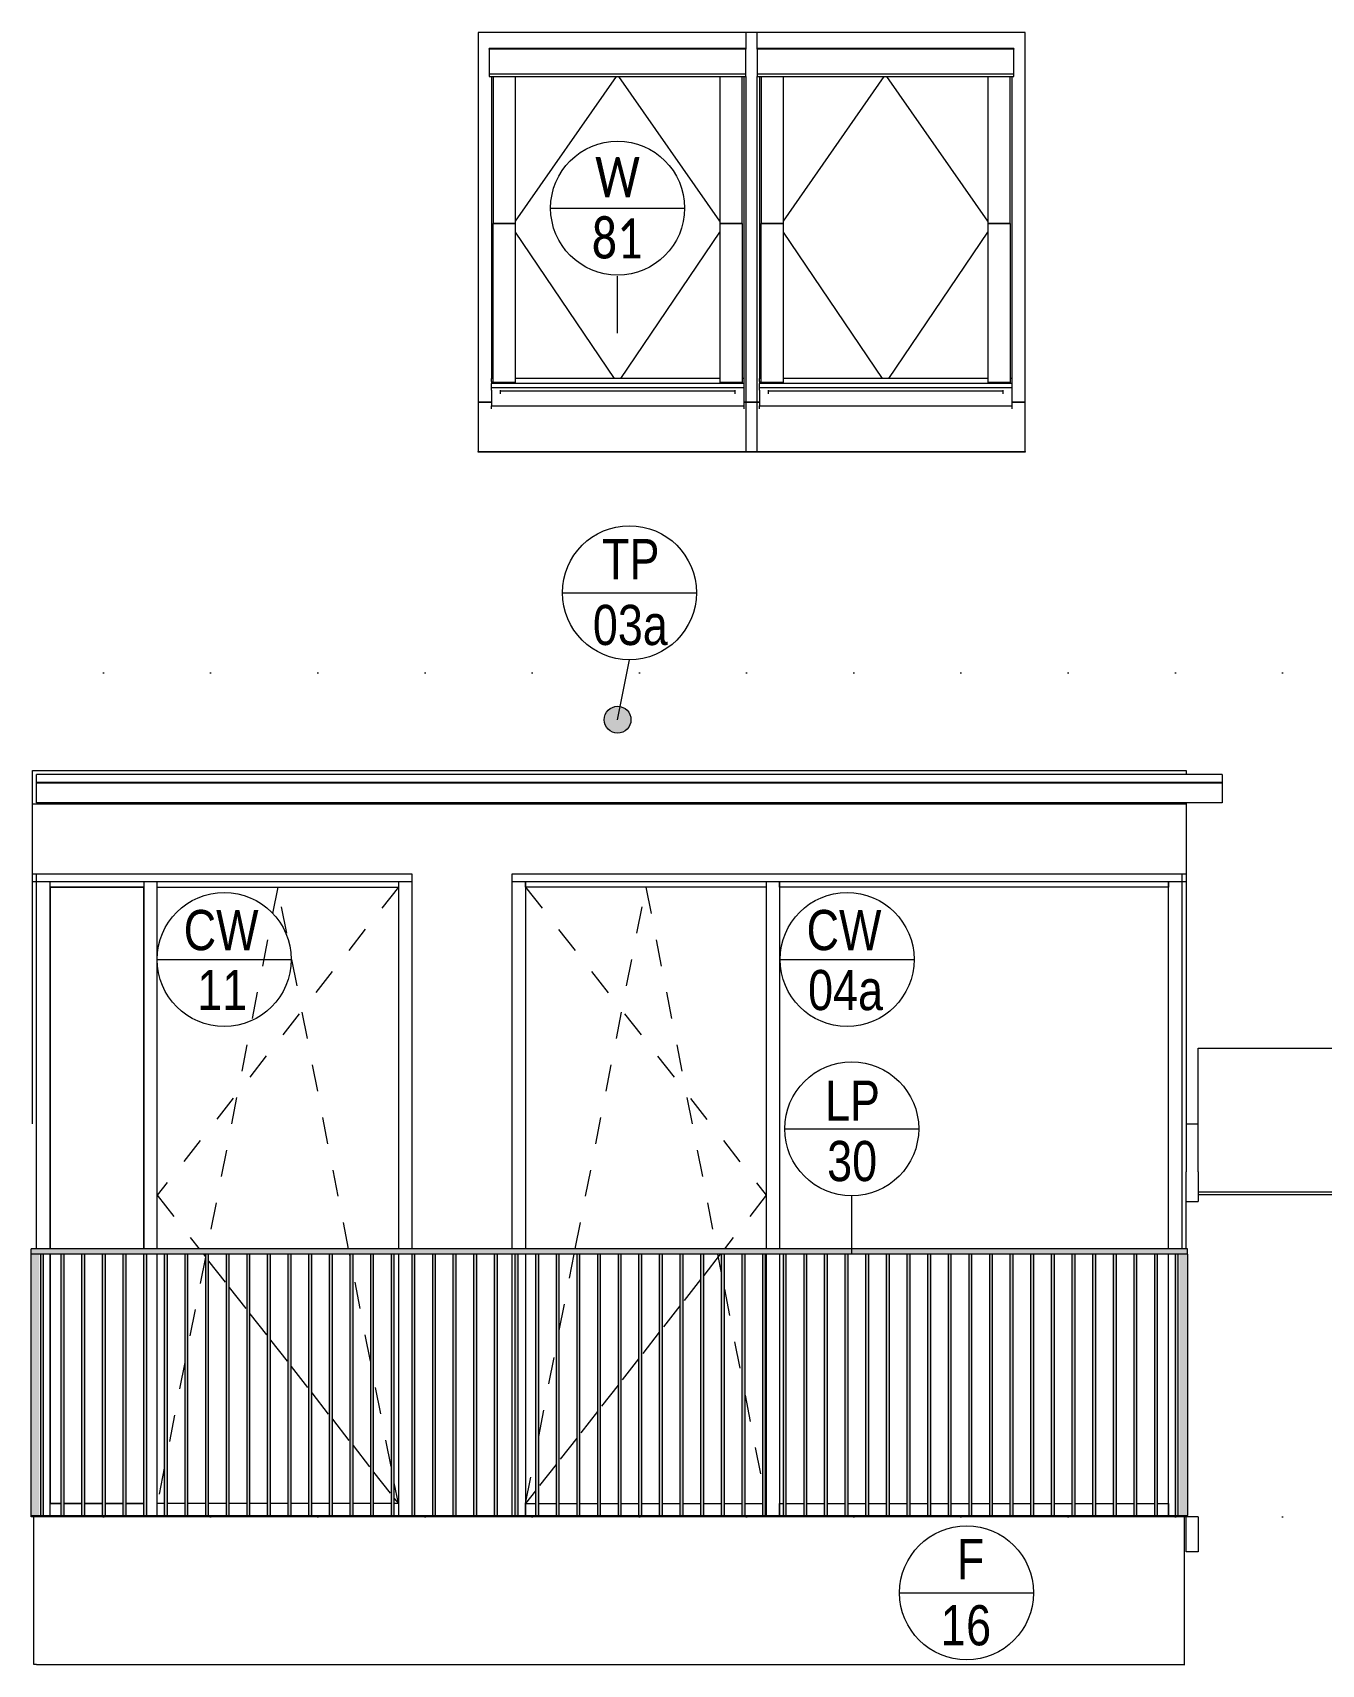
# Model space of a CAD drawing. Header units: millimetres. Extents: x -9129 to 220959, y -4760 to 72638.
# Drawn here: x 2209 to 7019, y 4100 to 10188 of the extents above; entities that cross this region are included whole.
import ezdxf

# ---------------------------------------------------------------- set-up
doc = ezdxf.new("R2010")
doc.units = ezdxf.units.MM
doc.linetypes.add('HA_Dash_2mm-S1mm', pattern=[200, 100, -100])
doc.linetypes.add('HA_Dot-S4mm', pattern=[400, 0, -400])
for name, color, linetype, lineweight in [('A-DETL-____-THIN', 9, 'Continuous', 9), ('A-DOOR-____-OTLN', 9, 'Continuous', 9), ('A-FLOR-HRAL-IDEN', 9, 'Continuous', 9), ('A-FLOR-HRAL-OTLN', 9, 'Continuous', 9), ('A-FLOR-LEVL-OTLN', 9, 'Continuous', 9), ('A-GENM-____-IDEN', 9, 'Continuous', 9), ('A-GENM-____-OTLN', 9, 'Continuous', 9), ('A-GLAZ-____-IDEN', 9, 'Continuous', 9), ('A-GLAZ-____-OTLN', 9, 'Continuous', 5), ('A-GLAZ-CURT-OTLN', 9, 'Continuous', 5), ('A-GLAZ-CWMG-OTLN', 9, 'Continuous', 5), ('A-ROOF-____-OTLN', 9, 'Continuous', 9), ('A-WALL-____-IDEN', 9, 'Continuous', 9), ('A-WALL-____-OTLN', 9, 'Continuous', 9), ('G-____-____-TEXT', 9, 'Continuous', 5), ('I-WALL-____-OTLN', 9, 'Continuous', 9)]:
    doc.layers.add(name, color=color, linetype=linetype, lineweight=lineweight)
doc.styles.add('Arial_2', font='arial.ttf', dxfattribs={"width": 0.8, "height": 150})
doc.styles.add('Calibri', font='calibri.ttf', dxfattribs={"width": 0.8, "height": 150})

# ---------------------------------------------------------------- blocks, each defined once
blk = doc.blocks.new('Railing - 40 x12 mm-1449025-D_pohled jižní_DPS pohled')
at = {"layer": 'A-FLOR-HRAL-OTLN'}
blk.add_hatch(color=256, dxfattribs=at).paths.add_polyline_path([(-1280.8, 4655), (-1280.8, 5630), (-1310.8, 5630), (-1310.8, 4655)])
at = {"layer": 'A-FLOR-HRAL-OTLN', "color": 7}
blk.add_line((-1280.8, 5630), (-1280.8, 4655), dxfattribs=at)
blk = doc.blocks.new('Railing - 40 x12 mm-V1-D_pohled jižní_DPS pohled')
at = {"layer": 'A-FLOR-HRAL-OTLN'}
blk.add_hatch(color=256, dxfattribs=at).paths.add_polyline_path([(-1310.8, 4655), (-1310.8, 5630), (-1322.8, 5630), (-1322.8, 4655)])
at = {"layer": 'A-FLOR-HRAL-OTLN', "color": 7}
for p, q in [((-1310.8, 5630), (-1322.8, 5630)), ((-1322.8, 5630), (-1322.8, 4655)), ((-1310.8, 4655), (-1310.8, 5630)), ((-1322.8, 4655), (-1310.8, 4655))]:
    blk.add_line(p, q, dxfattribs=at)
blk = doc.blocks.new('Railing - 40 x12 mm-V2-D_pohled jižní_DPS pohled')
at = {"layer": 'A-FLOR-HRAL-OTLN'}
blk.add_hatch(color=256, dxfattribs=at).paths.add_polyline_path([(-5480.8, 4655), (-5480.8, 5630), (-5510.8, 5630), (-5510.8, 4655)])
at = {"layer": 'A-FLOR-HRAL-OTLN', "color": 7}
blk.add_line((-5510.8, 4655), (-5510.8, 5630), dxfattribs=at)
blk = doc.blocks.new('Railing - Railing-1448703-D_pohled jižní_DPS pohled')
at = {"layer": 'A-FLOR-HRAL-OTLN'}
blk.add_hatch(color=256, dxfattribs=at).paths.add_polyline_path([(4081.6, 4650), (6519.2, 4650), (6519.2, 4655), (2204.2, 4655), (2204.2, 4650), (3948.8, 4650)])
at = {"layer": 'A-FLOR-HRAL-OTLN', "color": 7}
for p, q in [((2204.2, 4650), (2204.2, 4655)), ((2204.2, 4655), (6519.2, 4655)), ((6519.2, 4650), (2204.2, 4650)), ((6519.2, 4650), (6519.2, 4655))]:
    blk.add_line(p, q, dxfattribs=at)
for name, p in [('Railing - 40 x12 mm-V2-D_pohled jižní_DPS pohled', (7715, 0)), ('Railing - 40 x12 mm-V1-D_pohled jižní_DPS pohled', (3561, 0)), ('Railing - 40 x12 mm-V1-D_pohled jižní_DPS pohled', (3638, 0)), ('Railing - 40 x12 mm-V1-D_pohled jižní_DPS pohled', (3715, 0)), ('Railing - 40 x12 mm-V1-D_pohled jižní_DPS pohled', (3792, 0)), ('Railing - 40 x12 mm-V1-D_pohled jižní_DPS pohled', (3869, 0)), ('Railing - 40 x12 mm-V1-D_pohled jižní_DPS pohled', (3946, 0)), ('Railing - 40 x12 mm-V1-D_pohled jižní_DPS pohled', (4023, 0)), ('Railing - 40 x12 mm-V1-D_pohled jižní_DPS pohled', (4100, 0)), ('Railing - 40 x12 mm-V1-D_pohled jižní_DPS pohled', (4177, 0)), ('Railing - 40 x12 mm-V1-D_pohled jižní_DPS pohled', (4254, 0)), ('Railing - 40 x12 mm-V1-D_pohled jižní_DPS pohled', (4331, 0)), ('Railing - 40 x12 mm-V1-D_pohled jižní_DPS pohled', (4408, 0)), ('Railing - 40 x12 mm-V1-D_pohled jižní_DPS pohled', (4485, 0)), ('Railing - 40 x12 mm-V1-D_pohled jižní_DPS pohled', (4562, 0)), ('Railing - 40 x12 mm-V1-D_pohled jižní_DPS pohled', (4639, 0)), ('Railing - 40 x12 mm-V1-D_pohled jižní_DPS pohled', (4716, 0)), ('Railing - 40 x12 mm-V1-D_pohled jižní_DPS pohled', (4793, 0)), ('Railing - 40 x12 mm-V1-D_pohled jižní_DPS pohled', (4870, 0)), ('Railing - 40 x12 mm-V1-D_pohled jižní_DPS pohled', (4947, 0)), ('Railing - 40 x12 mm-V1-D_pohled jižní_DPS pohled', (5024, 0)), ('Railing - 40 x12 mm-V1-D_pohled jižní_DPS pohled', (5101, 0)), ('Railing - 40 x12 mm-V1-D_pohled jižní_DPS pohled', (5178, 0)), ('Railing - 40 x12 mm-V1-D_pohled jižní_DPS pohled', (5255, 0)), ('Railing - 40 x12 mm-V1-D_pohled jižní_DPS pohled', (5332, 0)), ('Railing - 40 x12 mm-V1-D_pohled jižní_DPS pohled', (5409, 0)), ('Railing - 40 x12 mm-V1-D_pohled jižní_DPS pohled', (5486, 0)), ('Railing - 40 x12 mm-V1-D_pohled jižní_DPS pohled', (5563, 0)), ('Railing - 40 x12 mm-V1-D_pohled jižní_DPS pohled', (5640, 0)), ('Railing - 40 x12 mm-V1-D_pohled jižní_DPS pohled', (5717, 0)), ('Railing - 40 x12 mm-V1-D_pohled jižní_DPS pohled', (5794, 0)), ('Railing - 40 x12 mm-V1-D_pohled jižní_DPS pohled', (5871, 0)), ('Railing - 40 x12 mm-V1-D_pohled jižní_DPS pohled', (5948, 0)), ('Railing - 40 x12 mm-V1-D_pohled jižní_DPS pohled', (6025, 0)), ('Railing - 40 x12 mm-V1-D_pohled jižní_DPS pohled', (6102, 0)), ('Railing - 40 x12 mm-V1-D_pohled jižní_DPS pohled', (6179, 0)), ('Railing - 40 x12 mm-V1-D_pohled jižní_DPS pohled', (6256, 0)), ('Railing - 40 x12 mm-V1-D_pohled jižní_DPS pohled', (6333, 0)), ('Railing - 40 x12 mm-V1-D_pohled jižní_DPS pohled', (6410, 0)), ('Railing - 40 x12 mm-V1-D_pohled jižní_DPS pohled', (6487, 0)), ('Railing - 40 x12 mm-V1-D_pohled jižní_DPS pohled', (6564, 0)), ('Railing - 40 x12 mm-V1-D_pohled jižní_DPS pohled', (6641, 0)), ('Railing - 40 x12 mm-V1-D_pohled jižní_DPS pohled', (6718, 0)), ('Railing - 40 x12 mm-V1-D_pohled jižní_DPS pohled', (6795, 0)), ('Railing - 40 x12 mm-V1-D_pohled jižní_DPS pohled', (6872, 0)), ('Railing - 40 x12 mm-V1-D_pohled jižní_DPS pohled', (6949, 0)), ('Railing - 40 x12 mm-V1-D_pohled jižní_DPS pohled', (7026, 0)), ('Railing - 40 x12 mm-V1-D_pohled jižní_DPS pohled', (7103, 0)), ('Railing - 40 x12 mm-V1-D_pohled jižní_DPS pohled', (7180, 0)), ('Railing - 40 x12 mm-V1-D_pohled jižní_DPS pohled', (7257, 0)), ('Railing - 40 x12 mm-V1-D_pohled jižní_DPS pohled', (7334, 0)), ('Railing - 40 x12 mm-V1-D_pohled jižní_DPS pohled', (7411, 0)), ('Railing - 40 x12 mm-V1-D_pohled jižní_DPS pohled', (7488, 0)), ('Railing - 40 x12 mm-V1-D_pohled jižní_DPS pohled', (7565, 0)), ('Railing - 40 x12 mm-V1-D_pohled jižní_DPS pohled', (7642, 0)), ('Railing - 40 x12 mm-V1-D_pohled jižní_DPS pohled', (7719, 0)), ('Railing - 40 x12 mm-V1-D_pohled jižní_DPS pohled', (7796, 0)), ('Railing - 40 x12 mm-1449025-D_pohled jižní_DPS pohled', (7800, 0))]:
    blk.add_blockref(name, p)
blk = doc.blocks.new('Top Rail Type - Top Rail_Internal_-1448727-D_pohled jižní_DPS pohled')
at = {"layer": 'A-FLOR-HRAL-OTLN'}
blk.add_hatch(color=256, dxfattribs=at).paths.add_polyline_path([(4214.4, 5630), (6519.2, 5630), (6519.2, 5650), (2204.2, 5650), (2204.2, 5630), (3948.8, 5630)])
at = {"layer": 'A-FLOR-HRAL-OTLN', "color": 7}
for p, q in [((2204.2, 5630), (2204.2, 5650)), ((6519.2, 5650), (2204.2, 5650)), ((6519.2, 5630), (2204.2, 5630)), ((6519.2, 5630), (6519.2, 5650))]:
    blk.add_line(p, q, dxfattribs=at)
blk = doc.blocks.new('Systémový panel - Sklo-1690390-D_pohled jižní_DPS pohled')
at = {"layer": 'A-GLAZ-CURT-OTLN', "color": 250}
for p, q in [((6449.2, 7000), (4997.3, 7000)), ((4997.3, 7000), (4997.3, 5650)), ((6449.2, 5650), (6449.2, 7000)), ((4997.3, 5630), (4997.3, 4700)), ((6449.2, 4700), (6449.2, 5630)), ((4997.3, 4700), (5010.2, 4700)), ((5022.2, 4700), (5087.2, 4700)), ((5099.2, 4700), (5164.2, 4700)), ((5176.2, 4700), (5241.2, 4700)), ((5253.2, 4700), (5318.2, 4700)), ((5330.2, 4700), (5395.2, 4700)), ((5407.2, 4700), (5472.2, 4700)), ((5484.2, 4700), (5549.2, 4700)), ((5561.2, 4700), (5626.2, 4700)), ((5638.2, 4700), (5703.2, 4700)), ((5715.2, 4700), (5780.2, 4700)), ((5792.2, 4700), (5857.2, 4700)), ((5869.2, 4700), (5934.2, 4700)), ((5946.2, 4700), (6011.2, 4700)), ((6023.2, 4700), (6088.2, 4700)), ((6100.2, 4700), (6165.2, 4700)), ((6177.2, 4700), (6242.2, 4700)), ((6254.2, 4700), (6319.2, 4700)), ((6331.2, 4700), (6396.2, 4700)), ((6408.2, 4700), (6449.2, 4700))]:
    blk.add_line(p, q, dxfattribs=at)
blk = doc.blocks.new('Obdélníková příčel - 50x70mm EXT-1690386-D_pohled jižní_DPS pohled')
at = {"layer": 'A-GLAZ-CWMG-OTLN', "color": 250}
for p, q in [((4049.3, 7000), (4049.3, 7020)), ((4947.4, 7020), (4947.4, 7000)), ((4947.4, 7000), (4049.3, 7000))]:
    blk.add_line(p, q, dxfattribs=at)
blk = doc.blocks.new('Obdélníková příčel - 50x70mm EXT-1690387-D_pohled jižní_DPS pohled')
at = {"layer": 'A-GLAZ-CWMG-OTLN', "color": 250}
for p, q in [((4997.3, 4655), (4997.3, 4700)), ((4997.3, 4700), (5010.2, 4700)), ((5022.2, 4700), (5087.2, 4700)), ((5099.2, 4700), (5164.2, 4700)), ((5176.2, 4700), (5241.2, 4700)), ((5253.2, 4700), (5318.2, 4700)), ((5330.2, 4700), (5395.2, 4700)), ((5407.2, 4700), (5472.2, 4700)), ((5484.2, 4700), (5549.2, 4700)), ((5561.2, 4700), (5626.2, 4700)), ((5638.2, 4700), (5703.2, 4700)), ((5715.2, 4700), (5780.2, 4700)), ((5792.2, 4700), (5857.2, 4700)), ((5869.2, 4700), (5934.2, 4700)), ((5946.2, 4700), (6011.2, 4700)), ((6023.2, 4700), (6088.2, 4700)), ((6100.2, 4700), (6165.2, 4700)), ((6177.2, 4700), (6242.2, 4700)), ((6254.2, 4700), (6319.2, 4700)), ((6331.2, 4700), (6396.2, 4700)), ((6408.2, 4700), (6449.2, 4700)), ((6449.2, 4700), (6449.2, 4655))]:
    blk.add_line(p, q, dxfattribs=at)
blk = doc.blocks.new('Obdélníková příčel - 50x70mm EXT-1479396-D_pohled jižní_DPS pohled')
at = {"layer": 'A-GLAZ-CWMG-OTLN', "color": 250}
for p, q in [((-458.2, 10170), (-458.2, 8800)), ((-458.2, 8780), (-458.2, 7805))]:
    blk.add_line(p, q, dxfattribs=at)
blk = doc.blocks.new('Obdélníková příčel - 50x70mm EXT-1479397-D_pohled jižní_DPS pohled')
at = {"layer": 'A-GLAZ-CWMG-OTLN', "color": 250}
for p, q in [((1641.8, 8800), (1641.8, 10170)), ((1641.8, 7805), (1641.8, 8780))]:
    blk.add_line(p, q, dxfattribs=at)
blk = doc.blocks.new('ABMV_CW_Single_Swing_Generic - Ex_Glass_SKLOPNE-1690468-D_pohled jižní_DPS pohled')
at = {"layer": 'A-DOOR-____-OTLN', "color": 250, "linetype": 'HA_Dash_2mm-S1mm', "lineweight": 5}
for p, q in [((4049.3, 7000), (4947.3, 5850)), ((4234.8, 5650), (4498.3, 7000)), ((4498.3, 7000), (4761.8, 5650)), ((4947.3, 5850), (4791.1, 5650)), ((4175.2, 5345.2), (4230.8, 5630)), ((4775.5, 5630), (4714.2, 5551.5)), ((4765.7, 5630), (4779.2, 5560.8)), ((4702.2, 5536.2), (4637.2, 5452.9)), ((4791.2, 5499.4), (4856.2, 5166.4)), ((4625.2, 5437.6), (4560.2, 5354.3)), ((4548.2, 5339), (4483.2, 5255.7)), ((4098.2, 4950.7), (4163.2, 5283.7)), ((4471.2, 5240.4), (4406.2, 5157.1)), ((4394.2, 5141.7), (4329.2, 5058.5)), ((4868.2, 5104.9), (4933.2, 4772)), ((4317.2, 5043.1), (4252.2, 4959.9)), ((4240.2, 4944.5), (4175.2, 4861.3)), ((4049.3, 4700), (4086.2, 4889.3)), ((4163.2, 4845.9), (4098.2, 4762.7)), ((4086.2, 4747.3), (4049.3, 4700)), ((4945.2, 4710.5), (4947.3, 4700))]:
    blk.add_line(p, q, dxfattribs=at)
blk = doc.blocks.new('Obdélníková příčel - 50x70mm EXT-1690388-D_pohled jižní_DPS pohled')
at = {"layer": 'A-GLAZ-CWMG-OTLN', "color": 250}
for p, q in [((4997.3, 7000), (4997.3, 7020)), ((6449.2, 7020), (6449.2, 7000)), ((6449.2, 7000), (4997.3, 7000))]:
    blk.add_line(p, q, dxfattribs=at)
blk = doc.blocks.new('Obdélníková příčel - 50x70mm EXT-1690389-D_pohled jižní_DPS pohled')
at = {"layer": 'A-GLAZ-CWMG-OTLN', "color": 250}
for p, q in [((4049.2, 4655), (4049.2, 4700)), ((4049.2, 4700), (4086.2, 4700)), ((4098.2, 4700), (4163.2, 4700)), ((4175.2, 4700), (4240.2, 4700)), ((4252.2, 4700), (4317.2, 4700)), ((4329.2, 4700), (4394.2, 4700)), ((4406.2, 4700), (4471.2, 4700)), ((4483.2, 4700), (4548.2, 4700)), ((4560.2, 4700), (4625.2, 4700)), ((4637.2, 4700), (4702.2, 4700)), ((4714.2, 4700), (4779.2, 4700)), ((4791.2, 4700), (4856.2, 4700)), ((4868.2, 4700), (4933.2, 4700)), ((4945.2, 4700), (4947.3, 4700)), ((4947.3, 4700), (4947.3, 4655))]:
    blk.add_line(p, q, dxfattribs=at)
blk = doc.blocks.new('Obdélníková příčel - 50x70mm EXT-V3-D_pohled jižní_DPS pohled')
at = {"layer": 'A-GLAZ-CWMG-OTLN', "color": 250}
for p, q in [((4947.3, 7020), (4947.3, 5650)), ((4997.3, 7020), (4997.3, 5650)), ((4947.3, 5630), (4947.3, 4655)), ((4997.3, 5630), (4997.3, 4655))]:
    blk.add_line(p, q, dxfattribs=at)
blk = doc.blocks.new('Systémový panel - Sklo-1480164-D_pohled jižní_DPS pohled')
at = {"layer": 'A-GLAZ-CURT-OTLN', "color": 250}
for p, q in [((2624.3, 7000), (2274.3, 7000)), ((2274.3, 7000), (2274.3, 5650)), ((2624.3, 5650), (2624.3, 7000)), ((2274.3, 5630), (2274.3, 4700)), ((2274.3, 4700), (2315.2, 4700)), ((2327.2, 4700), (2392.2, 4700)), ((2404.2, 4700), (2469.2, 4700)), ((2481.2, 4700), (2546.2, 4700)), ((2558.2, 4700), (2623.2, 4700))]:
    blk.add_line(p, q, dxfattribs=at)
blk = doc.blocks.new('Obdélníková příčel - 50x70mm EXT-1480160-D_pohled jižní_DPS pohled')
at = {"layer": 'A-GLAZ-CWMG-OTLN', "color": 250}
for p, q in [((2674.3, 7000), (2674.3, 7020)), ((3574.3, 7020), (3574.3, 7000)), ((2674.3, 7000), (3574.3, 7000))]:
    blk.add_line(p, q, dxfattribs=at)
blk = doc.blocks.new('Obdélníková příčel - 50x70mm EXT-1480161-D_pohled jižní_DPS pohled')
at = {"layer": 'A-GLAZ-CWMG-OTLN', "color": 250}
for p, q in [((2274.3, 4655), (2274.3, 4700)), ((2315.2, 4700), (2274.3, 4700)), ((2392.2, 4700), (2327.2, 4700)), ((2469.2, 4700), (2404.2, 4700)), ((2546.2, 4700), (2481.2, 4700)), ((2623.2, 4700), (2558.2, 4700))]:
    blk.add_line(p, q, dxfattribs=at)
blk = doc.blocks.new('Obdélníková příčel - 50x70mm EXT-1479988-D_pohled jižní_DPS pohled')
at = {"layer": 'A-GLAZ-CWMG-OTLN', "color": 250}
for p, q in [((3574.3, 7020), (3574.3, 5650)), ((3574.3, 5630), (3574.3, 4655))]:
    blk.add_line(p, q, dxfattribs=at)
blk = doc.blocks.new('Obdélníková příčel - 50x70mm EXT-1479989-D_pohled jižní_DPS pohled')
at = {"layer": 'A-GLAZ-CWMG-OTLN', "color": 250}
for p, q in [((2274.3, 5650), (2274.3, 7020)), ((2274.3, 4655), (2274.3, 5630))]:
    blk.add_line(p, q, dxfattribs=at)
blk = doc.blocks.new('ABMV_CW_Single_Swing_Generic - Ex_Glass_SKLOPNE-1529248-D_pohled jižní_DPS pohled')
at = {"layer": 'A-DOOR-____-OTLN', "color": 250, "linetype": 'HA_Dash_2mm-S1mm', "lineweight": 5}
for p, q in [((3574.3, 7000), (2674.3, 5850)), ((3124.3, 7000), (2860.2, 5650)), ((3388.4, 5650), (3124.3, 7000)), ((2674.3, 5850), (2830.8, 5650)), ((2854.2, 5619.7), (2789.2, 5287.5)), ((2846.5, 5630), (2854.2, 5620.1)), ((2866.2, 5604.7), (2931.2, 5521.7)), ((3393.2, 5625.4), (3392.3, 5630)), ((3470.2, 5231.8), (3405.2, 5564)), ((2943.2, 5506.3), (3008.2, 5423.3)), ((3020.2, 5408), (3085.2, 5324.9)), ((3097.2, 5309.6), (3162.2, 5226.5)), ((2777.2, 5226.2), (2712.2, 4894)), ((3174.2, 5211.2), (3239.2, 5128.1)), ((3547.2, 4838.3), (3482.2, 5170.5)), ((3251.2, 5112.8), (3316.2, 5029.7)), ((3328.2, 5014.4), (3393.2, 4931.3)), ((3405.2, 4916), (3470.2, 4833)), ((2700.2, 4832.6), (2674.3, 4700)), ((3482.2, 4817.6), (3547.2, 4734.6)), ((3574.3, 4700), (3559.2, 4776.9)), ((3559.2, 4719.2), (3574.3, 4700))]:
    blk.add_line(p, q, dxfattribs=at)
blk = doc.blocks.new('Obdélníková příčel - 50x70mm EXT-1480162-D_pohled jižní_DPS pohled')
at = {"layer": 'A-GLAZ-CWMG-OTLN', "color": 250}
for p, q in [((2274.3, 7000), (2274.3, 7020)), ((2624.3, 7020), (2624.3, 7000)), ((2274.3, 7000), (2624.3, 7000))]:
    blk.add_line(p, q, dxfattribs=at)
blk = doc.blocks.new('Obdélníková příčel - 50x70mm EXT-1480163-D_pohled jižní_DPS pohled')
at = {"layer": 'A-GLAZ-CWMG-OTLN', "color": 250}
for p, q in [((2674.3, 4655), (2674.3, 4700)), ((2700.2, 4700), (2674.3, 4700)), ((2777.2, 4700), (2712.2, 4700)), ((2854.2, 4700), (2789.2, 4700)), ((2931.2, 4700), (2866.2, 4700)), ((3008.2, 4700), (2943.2, 4700)), ((3085.2, 4700), (3020.2, 4700)), ((3162.2, 4700), (3097.2, 4700)), ((3239.2, 4700), (3174.2, 4700)), ((3316.2, 4700), (3251.2, 4700)), ((3393.2, 4700), (3328.2, 4700)), ((3470.2, 4700), (3405.2, 4700)), ((3547.2, 4700), (3482.2, 4700)), ((3574.3, 4700), (3559.2, 4700)), ((3574.3, 4700), (3574.3, 4655))]:
    blk.add_line(p, q, dxfattribs=at)
blk = doc.blocks.new('Obdélníková příčel - 50x70mm EXT-1479993-D_pohled jižní_DPS pohled')
at = {"layer": 'A-GLAZ-CWMG-OTLN', "color": 250}
for p, q in [((2624.3, 7020), (2624.3, 5650)), ((2674.3, 5650), (2674.3, 7020)), ((2674.3, 4655), (2674.3, 5630))]:
    blk.add_line(p, q, dxfattribs=at)
blk = doc.blocks.new('HA_GM_Gutter_Balcony - HA_GM_Gutter_Facade TP03-1638956-D_pohled jižní_DPS pohled')
at = {"layer": 'A-GENM-____-OTLN', "color": 7}
for p, q in [((2224.3, 7390), (2224.3, 7419.8)), ((6649.3, 7419.8), (2224.3, 7419.8)), ((2224.3, 7387.5), (2224.3, 7390)), ((6649.3, 7390), (2224.3, 7390)), ((2224.3, 7314.8), (2224.3, 7387.5)), ((6649.3, 7387.5), (2224.3, 7387.5)), ((6649.3, 7419.8), (6649.3, 7390)), ((6649.3, 7390), (6649.3, 7387.5)), ((6649.3, 7387.5), (6649.3, 7314.8)), ((6649.3, 7314.8), (2224.3, 7314.8))]:
    blk.add_line(p, q, dxfattribs=at)
blk = doc.blocks.new('Roof-Windows_VELUX_GLL_1061 - PK08-V27-D_pohled jižní_DPS pohled')
at = {"layer": 'A-GLAZ-____-OTLN', "color": 250}
for p, q in [((5913.8, 10188.1), (4871.8, 10188.1)), ((4871.8, 10188.1), (4871.8, 10129.1)), ((5913.8, 8809.2), (5913.8, 10188.1)), ((5913.8, 10186.2), (5913.8, 10188.1)), ((4913.7, 10126), (4913.7, 10129.1)), ((5871.9, 10129.1), (4913.7, 10129.1)), ((5871.9, 10126), (4913.7, 10126)), ((4913.7, 10126), (4913.7, 10033.3)), ((5871.9, 10129.1), (5871.9, 10126)), ((5871.9, 10033.3), (5871.9, 10126)), ((4871.8, 10025), (4871.8, 8809.2)), ((5871.9, 10033.3), (4913.7, 10033.3)), ((4913.7, 10033.3), (4913.7, 10025)), ((4913.7, 10025), (5871.9, 10025)), ((4921.8, 10025), (4921.8, 8898)), ((4928.2, 10024.3), (4928.2, 9475.4)), ((5011.4, 9484.7), (5388, 10025)), ((5011.4, 9475.4), (5011.4, 10024.3)), ((5774.2, 9484.7), (5397.6, 10025)), ((5774.2, 10024.3), (5774.2, 9475.4)), ((5857.4, 9475.4), (5857.4, 10024.3)), ((5863.8, 10025), (5863.8, 8898)), ((5871.9, 10025), (5871.9, 10033.3)), ((4928.2, 9475.4), (5011.4, 9475.4)), ((4928.2, 8883.1), (4928.2, 9475.4)), ((5011.4, 9475.4), (4928.2, 9475.4)), ((5011.4, 8883.1), (5011.4, 9475.4)), ((5381, 8898), (5011.4, 9443.6)), ((5404.6, 8898), (5774.2, 9443.6)), ((5774.2, 9475.4), (5857.4, 9475.4)), ((5774.2, 9475.4), (5774.2, 8883.1)), ((5857.4, 9475.4), (5774.2, 9475.4)), ((5857.4, 9475.4), (5857.4, 8883.1)), ((4921.8, 8886.6), (4921.8, 8898)), ((4928.2, 8898), (4921.8, 8898)), ((5774.2, 8898), (5011.4, 8898)), ((5863.8, 8898), (5857.4, 8898)), ((5863.8, 8898), (5863.8, 8886.6)), ((4921.8, 8862.9), (4921.8, 8879.2)), ((5863.8, 8879.2), (4921.8, 8879.2)), ((4921.8, 8853.8), (4921.8, 8862.9)), ((5863.8, 8862.9), (4921.8, 8862.9)), ((4921.8, 8853.8), (4921.8, 8840.1)), ((5011.4, 8883.1), (4928.2, 8883.1)), ((5011.4, 8882.6), (4928.2, 8882.6)), ((4954.8, 8853.8), (4954.8, 8840.1)), ((4954.8, 8851.8), (5830.8, 8851.8)), ((5857.4, 8883.1), (5774.2, 8883.1)), ((5857.4, 8882.6), (5774.2, 8882.6)), ((5830.8, 8853.8), (5830.8, 8840.1)), ((5863.8, 8879.2), (5863.8, 8862.9)), ((5863.8, 8862.9), (5863.8, 8853.8)), ((5863.8, 8853.8), (5863.8, 8840.1)), ((4871.8, 8809.2), (4921.8, 8809.2)), ((4921.8, 8809.2), (4871.8, 8809.2)), ((4871.8, 8809.2), (4871.8, 8625.1)), ((4921.8, 8785), (4921.8, 8795.5)), ((4921.8, 8795.4), (5863.8, 8795.4)), ((5863.8, 8809.2), (5913.8, 8809.2)), ((5913.8, 8809.2), (5863.8, 8809.2)), ((5863.8, 8795.5), (5863.8, 8785)), ((5913.8, 8625.1), (5913.8, 8809.2)), ((4871.8, 8625.1), (5913.8, 8625.1)), ((4871.8, 8623.1), (4871.8, 8625.1)), ((5913.8, 8623.1), (4871.8, 8623.1)), ((5913.8, 8625.1), (5913.8, 8623.1))]:
    blk.add_line(p, q, dxfattribs=at)
for centre, major_axis, start_param, end_param in [((4921.8, 8864.4), (0, 36.5), 0.91744, 1.152039), ((4921.8, 8783.1), (0, 100.7), 0.965341, 1.414861), ((5863.8, 8864.4), (0, 36.5), 0.91744, 1.152039), ((5863.8, 8783.1), (0, 100.7), 0.965341, 1.414861), ((4921.8, 8798.3), (0, 2.83), 1.414861, 3.104254), ((5863.8, 8798.3), (0, 2.83), 1.414861, 3.104254)]:
    blk.add_ellipse(centre, major_axis=major_axis, ratio=0.000022, start_param=start_param, end_param=end_param, dxfattribs=at)
blk = doc.blocks.new('Roof-Windows_VELUX_GLL_1061 - PK08-V28-D_pohled jižní_DPS pohled')
at = {"layer": 'A-GLAZ-____-OTLN', "color": 250}
for p, q in [((4913.8, 10188.1), (3871.8, 10188.1)), ((3871.8, 10188.1), (3871.8, 8809.2)), ((4913.8, 10129.1), (4913.8, 10188.1)), ((3913.7, 10126), (3913.7, 10129.1)), ((4871.9, 10129.1), (3913.7, 10129.1)), ((4871.9, 10126), (3913.7, 10126)), ((3913.7, 10126), (3913.7, 10033.3)), ((4871.9, 10129.1), (4871.9, 10126)), ((4871.9, 10033.3), (4871.9, 10126)), ((4871.9, 10033.3), (3913.7, 10033.3)), ((3913.7, 10033.3), (3913.7, 10025)), ((3913.7, 10025), (4871.9, 10025)), ((3921.8, 10025), (3921.8, 8898)), ((3928.2, 10024.3), (3928.2, 9475.4)), ((4011.4, 9484.7), (4388, 10025)), ((4011.4, 9475.4), (4011.4, 10024.3)), ((4774.2, 9484.7), (4397.6, 10025)), ((4774.2, 10024.3), (4774.2, 9475.4)), ((4857.4, 9475.4), (4857.4, 10024.3)), ((4863.8, 10025), (4863.8, 8898)), ((4871.9, 10025), (4871.9, 10033.3)), ((4913.8, 8809.2), (4913.8, 10025)), ((3928.2, 9475.4), (4011.4, 9475.4)), ((3928.2, 8883.1), (3928.2, 9475.4)), ((4011.4, 9475.4), (3928.2, 9475.4)), ((4011.4, 8883.1), (4011.4, 9475.4)), ((4381, 8898), (4011.4, 9443.6)), ((4404.6, 8898), (4774.2, 9443.6)), ((4774.2, 9475.4), (4857.4, 9475.4)), ((4774.2, 9475.4), (4774.2, 8883.1)), ((4857.4, 9475.4), (4774.2, 9475.4)), ((4857.4, 9475.4), (4857.4, 8883.1)), ((3921.8, 8886.6), (3921.8, 8898)), ((3928.2, 8898), (3921.8, 8898)), ((4774.2, 8898), (4011.4, 8898)), ((4863.8, 8898), (4857.4, 8898)), ((4863.8, 8898), (4863.8, 8886.6)), ((3921.8, 8862.9), (3921.8, 8879.2)), ((4863.8, 8879.2), (3921.8, 8879.2)), ((3921.8, 8853.8), (3921.8, 8862.9)), ((4863.8, 8862.9), (3921.8, 8862.9)), ((3921.8, 8853.8), (3921.8, 8840.1)), ((4011.4, 8883.1), (3928.2, 8883.1)), ((4011.4, 8882.6), (3928.2, 8882.6)), ((3954.8, 8853.8), (3954.8, 8840.1)), ((3954.8, 8851.8), (4830.8, 8851.8)), ((4857.4, 8883.1), (4774.2, 8883.1)), ((4857.4, 8882.6), (4774.2, 8882.6)), ((4830.8, 8853.8), (4830.8, 8840.1)), ((4863.8, 8879.2), (4863.8, 8862.9)), ((4863.8, 8862.9), (4863.8, 8853.8)), ((4863.8, 8853.8), (4863.8, 8840.1)), ((3871.8, 8809.2), (3921.8, 8809.2)), ((3921.8, 8809.2), (3871.8, 8809.2)), ((3871.8, 8809.2), (3871.8, 8625.1)), ((3921.8, 8785), (3921.8, 8795.5)), ((3921.8, 8795.4), (4863.8, 8795.4)), ((4863.8, 8809.2), (4913.8, 8809.2)), ((4913.8, 8809.2), (4863.8, 8809.2)), ((4863.8, 8795.5), (4863.8, 8785)), ((4913.8, 8625.1), (4913.8, 8809.2)), ((3871.8, 8625.1), (4913.8, 8625.1)), ((3871.8, 8623.1), (3871.8, 8625.1)), ((4913.8, 8623.1), (3871.8, 8623.1)), ((4913.8, 8625.1), (4913.8, 8623.1))]:
    blk.add_line(p, q, dxfattribs=at)
for centre, major_axis, start_param, end_param in [((3921.8, 8864.4), (0, 36.5), 0.91744, 1.152039), ((3921.8, 8783.1), (0, 100.7), 0.965341, 1.414861), ((4863.8, 8864.4), (0, 36.5), 0.91744, 1.152039), ((4863.8, 8783.1), (0, 100.7), 0.965341, 1.414861), ((3921.8, 8798.3), (0, 2.83), 1.414861, 3.104254), ((4863.8, 8798.3), (0, 2.83), 1.414861, 3.104254)]:
    blk.add_ellipse(centre, major_axis=major_axis, ratio=0.000022, start_param=start_param, end_param=end_param, dxfattribs=at)
blk = doc.blocks.new('TB_Porotherm KPVarioUNI_3000mm - TB_Porotherm KPVarioUNI_3000mm-V32-D_pohled jižní_DPS pohled')
at = {"layer": 'A-GENM-____-OTLN', "color": 7}
blk.add_line((6514.3, 7020), (3999, 7020), dxfattribs=at)
blk = doc.blocks.new('TB_Porotherm KPVarioUNI_1500mm - TB_Porotherm KPVarioUNI_1500mm-V35-D_pohled jižní_DPS pohled')
at = {"layer": 'A-GENM-____-OTLN', "color": 7}
blk.add_line((3624.3, 7020), (2209.3, 7020), dxfattribs=at)
blk = doc.blocks.new('185-01_OBJEKT D_Central_rvt-1-D_pohled jižní_DPS pohled')
at = {"layer": 'A-ROOF-____-OTLN', "color": 7}
for p, q in [((2209.3, 6116.2), (2209.3, 7435.5)), ((2209.3, 7435.5), (6514.3, 7435.5)), ((6514.3, 7435.5), (6514.3, 7419.8)), ((6514.3, 7314.8), (6514.3, 6116.2)), ((6559.3, 6116.2), (6559.3, 6398.9)), ((6559.3, 6398.9), (9939.3, 6398.9)), ((6514.3, 6116.2), (6559.3, 6116.2)), ((6514.3, 6116.2), (6514.3, 5937.3)), ((6559.3, 5937.3), (6559.3, 6116.2))]:
    blk.add_line(p, q, dxfattribs=at)
at = {"layer": 'A-WALL-____-OTLN', "color": 7}
for p, q in [((6514.3, 7310), (2209.3, 7310)), ((2209.3, 7050), (3624.3, 7050)), ((2224.3, 5650), (2224.3, 7050)), ((3624.3, 7050), (3624.3, 5650)), ((3999, 5650), (3999, 7050)), ((3999, 7050), (6514.3, 7050)), ((3999.3, 5650), (3999.3, 7050)), ((6499.2, 7050), (6499.2, 5650)), ((6514.3, 5827.1), (6514.3, 5937.3)), ((6559.3, 5937.3), (6559.3, 5851.6)), ((9939.3, 5862), (6559.3, 5862)), ((9939.3, 5851.6), (6559.3, 5851.6)), ((6559.3, 5851.6), (6559.3, 5827.1)), ((6514.3, 5650), (6514.3, 5827.1)), ((6514.3, 5827.1), (6559.3, 5827.1)), ((3999, 4655), (3999, 5630)), ((3999.3, 4655), (3999.3, 5630)), ((6514.3, 4520), (6514.3, 4650)), ((6559.3, 4650), (6519.2, 4650)), ((6559.3, 4650), (6559.3, 4520)), ((6559.3, 4520), (6514.3, 4520))]:
    blk.add_line(p, q, dxfattribs=at)
at = {"layer": 'I-WALL-____-OTLN', "color": 7}
for p, q in [((2214.2, 4100), (2214.2, 4650)), ((6509.2, 4100), (6509.2, 4650)), ((2224.2, 4100), (2214.2, 4100)), ((2224.2, 4100), (6509.2, 4100)), ((6509.2, 4100), (6509.3, 4100))]:
    blk.add_line(p, q, dxfattribs=at)
at = {"layer": 'A-DOOR-____-OTLN', "lineweight": 9}
for name in ['ABMV_CW_Single_Swing_Generic - Ex_Glass_SKLOPNE-1529248-D_pohled jižní_DPS pohled', 'ABMV_CW_Single_Swing_Generic - Ex_Glass_SKLOPNE-1690468-D_pohled jižní_DPS pohled']:
    blk.add_blockref(name, (0, 0), dxfattribs=at)
at = {"layer": 'A-FLOR-HRAL-OTLN', "lineweight": 9}
for name in ['Top Rail Type - Top Rail_Internal_-1448727-D_pohled jižní_DPS pohled', 'Railing - Railing-1448703-D_pohled jižní_DPS pohled']:
    blk.add_blockref(name, (0, 0), dxfattribs=at)
at = {"layer": 'A-GENM-____-OTLN', "lineweight": 9}
for name in ['HA_GM_Gutter_Balcony - HA_GM_Gutter_Facade TP03-1638956-D_pohled jižní_DPS pohled', 'TB_Porotherm KPVarioUNI_1500mm - TB_Porotherm KPVarioUNI_1500mm-V35-D_pohled jižní_DPS pohled', 'TB_Porotherm KPVarioUNI_3000mm - TB_Porotherm KPVarioUNI_3000mm-V32-D_pohled jižní_DPS pohled']:
    blk.add_blockref(name, (0, 0), dxfattribs=at)
at = {"layer": 'A-GLAZ-____-OTLN', "lineweight": 9}
for name in ['Roof-Windows_VELUX_GLL_1061 - PK08-V28-D_pohled jižní_DPS pohled', 'Roof-Windows_VELUX_GLL_1061 - PK08-V27-D_pohled jižní_DPS pohled']:
    blk.add_blockref(name, (0, 0), dxfattribs=at)
at = {"layer": 'A-GLAZ-CURT-OTLN', "lineweight": 9}
for name in ['Systémový panel - Sklo-1480164-D_pohled jižní_DPS pohled', 'Systémový panel - Sklo-1690390-D_pohled jižní_DPS pohled']:
    blk.add_blockref(name, (0, 0), dxfattribs=at)
at = {"layer": 'A-GLAZ-CWMG-OTLN', "lineweight": 9}
for name, p in [('Obdélníková příčel - 50x70mm EXT-1479989-D_pohled jižní_DPS pohled', (0, 0)), ('Obdélníková příčel - 50x70mm EXT-1480162-D_pohled jižní_DPS pohled', (0, 0)), ('Obdélníková příčel - 50x70mm EXT-1479993-D_pohled jižní_DPS pohled', (0, 0)), ('Obdélníková příčel - 50x70mm EXT-1480160-D_pohled jižní_DPS pohled', (0, 0)), ('Obdélníková příčel - 50x70mm EXT-1479988-D_pohled jižní_DPS pohled', (0, 0)), ('Obdélníková příčel - 50x70mm EXT-1690386-D_pohled jižní_DPS pohled', (0, 0)), ('Obdélníková příčel - 50x70mm EXT-1479396-D_pohled jižní_DPS pohled', (4507.5, -3150)), ('Obdélníková příčel - 50x70mm EXT-V3-D_pohled jižní_DPS pohled', (0, 0)), ('Obdélníková příčel - 50x70mm EXT-1690388-D_pohled jižní_DPS pohled', (0, 0)), ('Obdélníková příčel - 50x70mm EXT-1479397-D_pohled jižní_DPS pohled', (4807.3, -3150)), ('Obdélníková příčel - 50x70mm EXT-1480161-D_pohled jižní_DPS pohled', (0, 0)), ('Obdélníková příčel - 50x70mm EXT-1480163-D_pohled jižní_DPS pohled', (0, 0)), ('Obdélníková příčel - 50x70mm EXT-1690389-D_pohled jižní_DPS pohled', (0, 0)), ('Obdélníková příčel - 50x70mm EXT-1690387-D_pohled jižní_DPS pohled', (0, 0))]:
    blk.add_blockref(name, p, dxfattribs=at)
blk = doc.blocks.new('HA_TAG_WD - Type Mark-1502833-D_pohled jižní_DPS pohled')
at = {"layer": 'A-GLAZ-____-IDEN'}
blk.add_line((-3644.9, 9555.5), (-3144.9, 9555.5), dxfattribs=at)
blk.add_circle((-3394.9, 9555.5), 250, dxfattribs=at)
blk = doc.blocks.new('HA_TAG_GM_Products - Generic-588599-D_pohled jižní_DPS pohled')
at = {"layer": 'A-GENM-____-IDEN'}
blk.add_line((8069.3, 11146.1), (8569.3, 11146.1), dxfattribs=at)
blk.add_circle((8319.3, 11146.1), 250, dxfattribs=at)
blk = doc.blocks.new('HA_TAG_cWA - Default-922888-D_pohled jižní_DPS pohled')
at = {"layer": 'A-WALL-____-IDEN'}
blk.add_line((341.8, 9788.8), (841.8, 9788.8), dxfattribs=at)
blk.add_circle((591.8, 9788.8), 250, dxfattribs=at)
blk = doc.blocks.new('HA_TAG_GM_Railings - Generic-2229991-D_pohled jižní_DPS pohled')
at = {"layer": 'A-FLOR-HRAL-IDEN'}
blk.add_line((18716.5, 6098.2), (19216.5, 6098.2), dxfattribs=at)
blk.add_circle((18966.5, 6098.2), 250, dxfattribs=at)

msp = doc.modelspace()

# ---------------------------------------------------------------- hatches: boundary and pattern name
at = {"layer": 'A-GENM-____-IDEN'}
h = msp.add_hatch(color=256, dxfattribs=at)
edge = h.paths.add_edge_path()
edge.add_arc((4392.6, 7624.6), 50, 0, 360)

# ---------------------------------------------------------------- linework, layer by layer
at = {"layer": 'A-DETL-____-THIN'}
msp.add_line((5445.3, 4366.9), (5945.3, 4366.9), dxfattribs=at)
msp.add_circle((5695.3, 4366.9), 250, dxfattribs=at)
at = {"layer": 'A-FLOR-HRAL-IDEN'}
msp.add_line((5266.5, 5630), (5266.5, 5848.2), dxfattribs=at)
at = {"layer": 'A-FLOR-LEVL-OTLN', "linetype": 'HA_Dot-S4mm', "lineweight": 5}
for p, q in [((-9129.3, 7800), (26278.4, 7800)), ((-9129.3, 4650), (26278.4, 4650))]:
    msp.add_line(p, q, dxfattribs=at)
at = {"layer": 'A-GENM-____-IDEN'}
msp.add_line((4392.6, 7624.6), (4436.8, 7848.4), dxfattribs=at)
msp.add_circle((4392.6, 7624.6), 50, dxfattribs=at)
at = {"layer": 'A-GLAZ-____-IDEN'}
msp.add_line((4392.8, 9067.3), (4392.8, 9279), dxfattribs=at)

# ---------------------------------------------------------------- block references
at = {"lineweight": 5}
msp.add_blockref('185-01_OBJEKT D_Central_rvt-1-D_pohled jižní_DPS pohled', (0, 0), dxfattribs=at)
at = {"layer": 'A-FLOR-HRAL-IDEN'}
msp.add_blockref('HA_TAG_GM_Railings - Generic-2229991-D_pohled jižní_DPS pohled', (-13700, 0), dxfattribs=at)
at = {"layer": 'A-GENM-____-IDEN'}
msp.add_blockref('HA_TAG_GM_Products - Generic-588599-D_pohled jižní_DPS pohled', (-3882.5, -3047.6), dxfattribs=at)
at = {"layer": 'A-GLAZ-____-IDEN'}
msp.add_blockref('HA_TAG_WD - Type Mark-1502833-D_pohled jižní_DPS pohled', (7787.7, -22), dxfattribs=at)
at = {"layer": 'A-WALL-____-IDEN'}
for p in [(2332.5, -3058.8), (4657.4, -3058.8)]:
    msp.add_blockref('HA_TAG_cWA - Default-922888-D_pohled jižní_DPS pohled', p, dxfattribs=at)

# ---------------------------------------------------------------- texts
at = {"layer": 'A-FLOR-HRAL-IDEN', "lineweight": 5, "char_height": 150, "attachment_point": 1, "style": 'Arial_2'}
for s, insert, width in [('LP', (5166.9, 6278.4), 250.126), ('30', (5174.9, 6053), 230.886)]:
    msp.add_mtext(s, dxfattribs=dict(at, insert=insert, width=width))
at = {"layer": 'A-GENM-____-IDEN', "lineweight": 5, "char_height": 150, "attachment_point": 1, "style": 'Arial_2'}
for s, insert, width in [('TP', (4334.8, 8298.7), 256.54), ('03a', (4300.4, 8053.2), 339.915)]:
    msp.add_mtext(s, dxfattribs=dict(at, insert=insert, width=width))
at = {"layer": 'A-GLAZ-____-IDEN', "lineweight": 5, "char_height": 150, "attachment_point": 1, "style": 'Calibri'}
for s, insert, width in [('W', (4309.2, 9724), 211.645), ('81', (4296, 9495.4), 243.713)]:
    msp.add_mtext(s, dxfattribs=dict(at, insert=insert, width=width))
at = {"layer": 'A-WALL-____-IDEN', "lineweight": 5, "char_height": 150, "attachment_point": 1, "style": 'Arial_2'}
for s, insert, width in [('CW', (2773.2, 6914.7), 352.742), ('CW', (5098.1, 6914.7), 352.742), ('11', (2823.6, 6691), 230.886), ('04a', (5103.7, 6691), 339.915)]:
    msp.add_mtext(s, dxfattribs=dict(at, insert=insert, width=width))
at = {"layer": 'G-____-____-TEXT', "color": 7, "lineweight": 9, "char_height": 150, "attachment_point": 1, "style": 'Arial_2'}
for s, insert, width in [('F', (5658.9, 4567.8), 128.27), ('6', (5693.6, 4320.9), 115.443), ('1', (5598.4, 4320.9), 115.443)]:
    msp.add_mtext(s, dxfattribs=dict(at, insert=insert, width=width))

doc.saveas('drawing.dxf')
